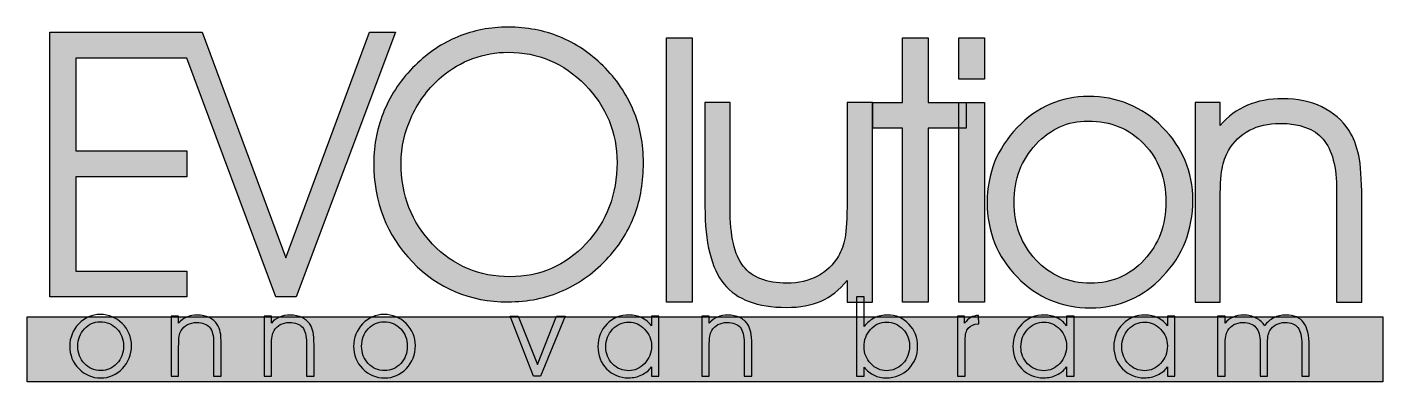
# Model space of a CAD drawing. Extents: x 65 to 355, y 40 to 244.
# Drawn here: x 303.1 to 354.6, y 41.2 to 54.7 of the extents above; entities that cross this region are included whole.
import ezdxf

# ---------------------------------------------------------------- set-up
doc = ezdxf.new("R2010")
doc.units = 0
doc.header["$MEASUREMENT"] = 0
doc.layers.add('EVOLUTION_GRAPHICS', color=7, linetype='CONTINUOUS')

# ---------------------------------------------------------------- blocks, each defined once
blk = doc.blocks.new('BLOCK_5')
at = {"layer": 'EVOLUTION_GRAPHICS'}
h = blk.add_hatch(color=2, dxfattribs=at)
h.dxf.hatch_style = 2
edge = h.paths.add_edge_path()
edge.add_spline(control_points=[(316.234, 49.551), (316.234, 50.249), (316.368, 50.915), (316.637, 51.548), (316.906, 52.181), (317.295, 52.748), (317.806, 53.249), (318.297, 53.73), (318.838, 54.093), (319.428, 54.337), (320.019, 54.58), (320.658, 54.702), (321.347, 54.702), (322.05, 54.702), (322.701, 54.579), (323.301, 54.333), (323.901, 54.087), (324.449, 53.721), (324.945, 53.235), (325.455, 52.734), (325.839, 52.175), (326.096, 51.555), (326.354, 50.935), (326.482, 50.267), (326.482, 49.551), (326.482, 48.839), (326.371, 48.187), (326.151, 47.592), (325.93, 46.998), (325.6, 46.457), (325.159, 45.971), (324.649, 45.411), (324.072, 44.988), (323.429, 44.704), (322.785, 44.42), (322.087, 44.277), (321.333, 44.277), (319.891, 44.277), (318.681, 44.783), (317.702, 45.795), (316.723, 46.807), (316.234, 48.059), (316.234, 49.551)], knot_values=[0, 0, 0, 0, 1, 1, 1, 2, 2, 2, 3, 3, 3, 4, 4, 4, 5, 5, 5, 6, 6, 6, 7, 7, 7, 8, 8, 8, 9, 9, 9, 10, 10, 10, 11, 11, 11, 12, 12, 12, 13, 13, 13, 14, 14, 14, 14], degree=3, periodic=1)
edge = h.paths.add_edge_path()
edge.add_spline(control_points=[(317.274, 49.541), (317.274, 48.32), (317.672, 47.296), (318.467, 46.469), (319.262, 45.643), (320.243, 45.229), (321.41, 45.229), (322.549, 45.229), (323.512, 45.648), (324.298, 46.483), (325.084, 47.319), (325.477, 48.347), (325.477, 49.568), (325.477, 50.707), (325.072, 51.689), (324.263, 52.513), (323.455, 53.337), (322.481, 53.749), (321.341, 53.749), (320.877, 53.749), (320.43, 53.67), (320, 53.512), (319.571, 53.354), (319.175, 53.12), (318.812, 52.812), (318.333, 52.408), (317.958, 51.915), (317.685, 51.332), (317.411, 50.748), (317.274, 50.152), (317.274, 49.541)], knot_values=[0, 0, 0, 0, 1, 1, 1, 2, 2, 2, 3, 3, 3, 4, 4, 4, 5, 5, 5, 6, 6, 6, 7, 7, 7, 8, 8, 8, 9, 9, 9, 10, 10, 10, 10], degree=3, periodic=1)
h = blk.add_hatch(color=2, dxfattribs=at)
h.dxf.hatch_style = 2
h.paths.add_polyline_path([(309.135, 53.52), (304.919, 53.52), (304.919, 50.01), (309.135, 50.01), (309.135, 49.022), (304.919, 49.022), (304.919, 45.441), (309.135, 45.441), (309.135, 44.471), (303.931, 44.471), (303.931, 54.508), (309.135, 54.508)])
h = blk.add_hatch(color=2, dxfattribs=at)
h.dxf.hatch_style = 2
h.paths.add_polyline_path([(309.135, 54.508), (309.722, 54.508), (312.891, 45.953), (316.079, 54.508), (317.064, 54.508), (313.289, 44.471), (312.514, 44.471), (309.135, 53.52)])
for points in [[(309.135, 53.52), (304.919, 53.52), (304.919, 50.01), (309.135, 50.01), (309.135, 49.022), (304.919, 49.022), (304.919, 45.441), (309.135, 45.441), (309.135, 44.471), (303.931, 44.471), (303.931, 54.508), (309.135, 54.508)], [(309.135, 54.508), (309.722, 54.508), (312.891, 45.953), (316.079, 54.508), (317.064, 54.508), (313.289, 44.471), (312.514, 44.471), (309.135, 53.52)]]:
    blk.add_lwpolyline(points, dxfattribs=at)
for points, knots in [([(316.234, 49.551), (316.234, 50.249), (316.368, 50.915), (316.637, 51.548), (316.906, 52.181), (317.295, 52.748), (317.806, 53.249), (318.297, 53.73), (318.838, 54.093), (319.428, 54.337), (320.019, 54.58), (320.658, 54.702), (321.347, 54.702), (322.05, 54.702), (322.701, 54.579), (323.301, 54.333), (323.901, 54.087), (324.449, 53.721), (324.945, 53.235), (325.455, 52.734), (325.839, 52.175), (326.096, 51.555), (326.354, 50.935), (326.482, 50.267), (326.482, 49.551), (326.482, 48.839), (326.371, 48.187), (326.151, 47.592), (325.93, 46.998), (325.6, 46.457), (325.159, 45.971), (324.649, 45.411), (324.072, 44.988), (323.429, 44.704), (322.785, 44.42), (322.087, 44.277), (321.333, 44.277), (319.891, 44.277), (318.681, 44.783), (317.702, 45.795), (316.723, 46.807), (316.234, 48.059), (316.234, 49.551)], [0, 0, 0, 0, 1, 1, 1, 2, 2, 2, 3, 3, 3, 4, 4, 4, 5, 5, 5, 6, 6, 6, 7, 7, 7, 8, 8, 8, 9, 9, 9, 10, 10, 10, 11, 11, 11, 12, 12, 12, 13, 13, 13, 14, 14, 14, 14]), ([(317.274, 49.541), (317.274, 48.32), (317.672, 47.296), (318.467, 46.469), (319.262, 45.643), (320.243, 45.229), (321.41, 45.229), (322.549, 45.229), (323.512, 45.648), (324.298, 46.483), (325.084, 47.319), (325.477, 48.347), (325.477, 49.568), (325.477, 50.707), (325.072, 51.689), (324.263, 52.513), (323.455, 53.337), (322.481, 53.749), (321.341, 53.749), (320.877, 53.749), (320.43, 53.67), (320, 53.512), (319.571, 53.354), (319.175, 53.12), (318.812, 52.812), (318.333, 52.408), (317.958, 51.915), (317.685, 51.332), (317.411, 50.748), (317.274, 50.152), (317.274, 49.541)], [0, 0, 0, 0, 1, 1, 1, 2, 2, 2, 3, 3, 3, 4, 4, 4, 5, 5, 5, 6, 6, 6, 7, 7, 7, 8, 8, 8, 9, 9, 9, 10, 10, 10, 10])]:
    blk.add_open_spline(points, degree=3, knots=knots, dxfattribs=at)
blk = doc.blocks.new('BLOCK_6')
at = {"layer": 'EVOLUTION_GRAPHICS'}
h = blk.add_hatch(color=2, dxfattribs=at)
h.dxf.hatch_style = 2
h.paths.add_polyline_path([(327.356, 44.259), (327.356, 54.296), (328.326, 54.296), (328.326, 44.259)])
h = blk.add_hatch(color=2, dxfattribs=at)
h.dxf.hatch_style = 2
h.paths.add_polyline_path([(336.323, 44.259), (336.323, 50.874), (335.195, 50.874), (335.195, 51.844), (336.323, 51.844), (336.323, 54.296), (337.294, 54.296), (337.294, 51.844), (338.74, 51.844), (338.74, 50.874), (337.294, 50.874), (337.294, 44.259)])
h = blk.add_hatch(color=2, dxfattribs=at)
h.dxf.hatch_style = 2
h.paths.add_polyline_path([(339.434, 52.726), (338.464, 52.726), (338.464, 54.296), (339.434, 54.296)])
h.paths.add_polyline_path([(338.464, 44.259), (338.464, 51.844), (339.434, 51.844), (339.434, 44.259)])
h = blk.add_hatch(color=2, dxfattribs=at)
h.dxf.hatch_style = 2
edge = h.paths.add_edge_path()
edge.add_spline(control_points=[(339.538, 48.04), (339.538, 49.15), (339.919, 50.1), (340.681, 50.89), (341.443, 51.679), (342.345, 52.074), (343.387, 52.074), (344.484, 52.074), (345.419, 51.686), (346.192, 50.911), (346.966, 50.135), (347.352, 49.21), (347.352, 48.137), (347.352, 47.007), (346.974, 46.044), (346.216, 45.245), (345.459, 44.447), (344.542, 44.048), (343.463, 44.048), (342.366, 44.048), (341.437, 44.439), (340.678, 45.221), (339.918, 46.004), (339.538, 46.943), (339.538, 48.04)], knot_values=[0, 0, 0, 0, 1, 1, 1, 2, 2, 2, 3, 3, 3, 4, 4, 4, 5, 5, 5, 6, 6, 6, 7, 7, 7, 8, 8, 8, 8], degree=3, periodic=1)
edge = h.paths.add_edge_path()
edge.add_spline(control_points=[(340.561, 48.058), (340.561, 47.186), (340.839, 46.456), (341.393, 45.867), (341.948, 45.278), (342.637, 44.983), (343.463, 44.983), (344.274, 44.983), (344.954, 45.278), (345.504, 45.867), (346.055, 46.456), (346.329, 47.191), (346.329, 48.071), (346.329, 48.965), (346.051, 49.7), (345.494, 50.275), (344.937, 50.851), (344.23, 51.139), (343.373, 51.139), (342.603, 51.139), (341.942, 50.843), (341.39, 50.251), (340.837, 49.66), (340.561, 48.928), (340.561, 48.058)], knot_values=[0, 0, 0, 0, 1, 1, 1, 2, 2, 2, 3, 3, 3, 4, 4, 4, 5, 5, 5, 6, 6, 6, 7, 7, 7, 8, 8, 8, 8], degree=3, periodic=1)
h = blk.add_hatch(color=2, dxfattribs=at)
h.dxf.hatch_style = 2
edge = h.paths.add_edge_path()
edge.add_spline(control_points=[(328.819, 51.844), (328.819, 51.844), (329.771, 51.844), (329.771, 51.844), (329.771, 51.844), (329.771, 47.821), (329.771, 47.821), (329.771, 46.787), (329.939, 46.056), (330.275, 45.627), (330.612, 45.198), (331.164, 44.983), (331.935, 44.983), (332.372, 44.983), (332.757, 45.071), (333.089, 45.248), (333.421, 45.425), (333.688, 45.681), (333.891, 46.016), (334.006, 46.213), (334.089, 46.446), (334.139, 46.715), (334.19, 46.984), (334.216, 47.451), (334.216, 48.117), (334.216, 48.117), (334.216, 51.844), (334.216, 51.844), (334.216, 51.844), (335.186, 51.844), (335.186, 51.844), (335.186, 51.844), (335.186, 44.259), (335.186, 44.259), (335.186, 44.259), (334.216, 44.259), (334.216, 44.259), (334.216, 44.259), (334.216, 45.086), (334.216, 45.086), (333.921, 44.727), (333.592, 44.468), (333.229, 44.306), (332.865, 44.146), (332.426, 44.066), (331.91, 44.066), (330.815, 44.066), (330.026, 44.36), (329.543, 44.951), (329.06, 45.541), (328.819, 46.521), (328.819, 47.89), (328.819, 47.89), (328.819, 51.844), (328.819, 51.844)], knot_values=[0, 0, 0, 0, 1, 1, 1, 2, 2, 2, 3, 3, 3, 4, 4, 4, 5, 5, 5, 6, 6, 6, 7, 7, 7, 8, 8, 8, 9, 9, 9, 10, 10, 10, 11, 11, 11, 12, 12, 12, 13, 13, 13, 14, 14, 14, 15, 15, 15, 16, 16, 16, 17, 17, 17, 18, 18, 18, 18], degree=3, periodic=1)
h = blk.add_hatch(color=2, dxfattribs=at)
h.dxf.hatch_style = 2
edge = h.paths.add_edge_path()
edge.add_spline(control_points=[(347.437, 51.844), (347.437, 51.844), (348.389, 51.844), (348.389, 51.844), (348.389, 51.844), (348.389, 50.967), (348.389, 50.967), (348.687, 51.314), (349.032, 51.57), (349.425, 51.736), (349.816, 51.902), (350.265, 51.985), (350.77, 51.985), (351.324, 51.985), (351.819, 51.882), (352.252, 51.675), (352.685, 51.469), (353.028, 51.172), (353.281, 50.786), (353.455, 50.515), (353.579, 50.197), (353.655, 49.832), (353.731, 49.466), (353.769, 48.928), (353.769, 48.216), (353.769, 48.216), (353.769, 44.259), (353.769, 44.259), (353.769, 44.259), (352.816, 44.259), (352.816, 44.259), (352.816, 44.259), (352.816, 48.498), (352.816, 48.498), (352.816, 49.392), (352.645, 50.041), (352.303, 50.445), (351.962, 50.849), (351.415, 51.05), (350.661, 51.05), (350.22, 51.05), (349.834, 50.962), (349.5, 50.786), (349.168, 50.609), (348.905, 50.356), (348.713, 50.025), (348.593, 49.819), (348.509, 49.584), (348.461, 49.32), (348.413, 49.056), (348.389, 48.596), (348.389, 47.941), (348.389, 47.941), (348.389, 44.259), (348.389, 44.259), (348.389, 44.259), (347.437, 44.259), (347.437, 44.259), (347.437, 44.259), (347.437, 51.844), (347.437, 51.844)], knot_values=[0, 0, 0, 0, 1, 1, 1, 2, 2, 2, 3, 3, 3, 4, 4, 4, 5, 5, 5, 6, 6, 6, 7, 7, 7, 8, 8, 8, 9, 9, 9, 10, 10, 10, 11, 11, 11, 12, 12, 12, 13, 13, 13, 14, 14, 14, 15, 15, 15, 16, 16, 16, 17, 17, 17, 18, 18, 18, 19, 19, 19, 20, 20, 20, 20], degree=3, periodic=1)
for points in [[(327.356, 44.259), (327.356, 54.296), (328.326, 54.296), (328.326, 44.259), (327.356, 44.259)], [(336.323, 44.259), (336.323, 50.874), (335.195, 50.874), (335.195, 51.844), (336.323, 51.844), (336.323, 54.296), (337.294, 54.296), (337.294, 51.844), (338.74, 51.844), (338.74, 50.874), (337.294, 50.874), (337.294, 44.259), (336.323, 44.259)], [(339.434, 52.726), (338.464, 52.726), (338.464, 54.296), (339.434, 54.296), (339.434, 52.726)], [(338.464, 44.259), (338.464, 51.844), (339.434, 51.844), (339.434, 44.259), (338.464, 44.259)]]:
    blk.add_lwpolyline(points, dxfattribs=at)
for points, knots in [([(339.538, 48.04), (339.538, 49.15), (339.919, 50.1), (340.681, 50.89), (341.443, 51.679), (342.345, 52.074), (343.387, 52.074), (344.484, 52.074), (345.419, 51.686), (346.192, 50.911), (346.966, 50.135), (347.352, 49.21), (347.352, 48.137), (347.352, 47.007), (346.974, 46.044), (346.216, 45.245), (345.459, 44.447), (344.542, 44.048), (343.463, 44.048), (342.366, 44.048), (341.437, 44.439), (340.678, 45.221), (339.918, 46.004), (339.538, 46.943), (339.538, 48.04)], [0, 0, 0, 0, 1, 1, 1, 2, 2, 2, 3, 3, 3, 4, 4, 4, 5, 5, 5, 6, 6, 6, 7, 7, 7, 8, 8, 8, 8]), ([(328.819, 51.844), (328.819, 51.844), (329.771, 51.844), (329.771, 51.844), (329.771, 51.844), (329.771, 47.821), (329.771, 47.821), (329.771, 46.787), (329.939, 46.056), (330.275, 45.627), (330.612, 45.198), (331.164, 44.983), (331.935, 44.983), (332.372, 44.983), (332.757, 45.071), (333.089, 45.248), (333.421, 45.425), (333.688, 45.681), (333.891, 46.016), (334.006, 46.213), (334.089, 46.446), (334.139, 46.715), (334.19, 46.984), (334.216, 47.451), (334.216, 48.117), (334.216, 48.117), (334.216, 51.844), (334.216, 51.844), (334.216, 51.844), (335.186, 51.844), (335.186, 51.844), (335.186, 51.844), (335.186, 44.259), (335.186, 44.259), (335.186, 44.259), (334.216, 44.259), (334.216, 44.259), (334.216, 44.259), (334.216, 45.086), (334.216, 45.086), (333.921, 44.727), (333.592, 44.468), (333.229, 44.306), (332.865, 44.146), (332.426, 44.066), (331.91, 44.066), (330.815, 44.066), (330.026, 44.36), (329.543, 44.951), (329.06, 45.541), (328.819, 46.521), (328.819, 47.89), (328.819, 47.89), (328.819, 51.844), (328.819, 51.844)], [0, 0, 0, 0, 1, 1, 1, 2, 2, 2, 3, 3, 3, 4, 4, 4, 5, 5, 5, 6, 6, 6, 7, 7, 7, 8, 8, 8, 9, 9, 9, 10, 10, 10, 11, 11, 11, 12, 12, 12, 13, 13, 13, 14, 14, 14, 15, 15, 15, 16, 16, 16, 17, 17, 17, 18, 18, 18, 18]), ([(347.437, 51.844), (347.437, 51.844), (348.389, 51.844), (348.389, 51.844), (348.389, 51.844), (348.389, 50.967), (348.389, 50.967), (348.687, 51.314), (349.032, 51.57), (349.425, 51.736), (349.816, 51.902), (350.265, 51.985), (350.77, 51.985), (351.324, 51.985), (351.819, 51.882), (352.252, 51.675), (352.685, 51.469), (353.028, 51.172), (353.281, 50.786), (353.455, 50.515), (353.579, 50.197), (353.655, 49.832), (353.731, 49.466), (353.769, 48.928), (353.769, 48.216), (353.769, 48.216), (353.769, 44.259), (353.769, 44.259), (353.769, 44.259), (352.816, 44.259), (352.816, 44.259), (352.816, 44.259), (352.816, 48.498), (352.816, 48.498), (352.816, 49.392), (352.645, 50.041), (352.303, 50.445), (351.962, 50.849), (351.415, 51.05), (350.661, 51.05), (350.22, 51.05), (349.834, 50.962), (349.5, 50.786), (349.168, 50.609), (348.905, 50.356), (348.713, 50.025), (348.593, 49.819), (348.509, 49.584), (348.461, 49.32), (348.413, 49.056), (348.389, 48.596), (348.389, 47.941), (348.389, 47.941), (348.389, 44.259), (348.389, 44.259), (348.389, 44.259), (347.437, 44.259), (347.437, 44.259), (347.437, 44.259), (347.437, 51.844), (347.437, 51.844)], [0, 0, 0, 0, 1, 1, 1, 2, 2, 2, 3, 3, 3, 4, 4, 4, 5, 5, 5, 6, 6, 6, 7, 7, 7, 8, 8, 8, 9, 9, 9, 10, 10, 10, 11, 11, 11, 12, 12, 12, 13, 13, 13, 14, 14, 14, 15, 15, 15, 16, 16, 16, 17, 17, 17, 18, 18, 18, 19, 19, 19, 20, 20, 20, 20]), ([(340.561, 48.058), (340.561, 47.186), (340.839, 46.456), (341.393, 45.867), (341.948, 45.278), (342.637, 44.983), (343.463, 44.983), (344.274, 44.983), (344.954, 45.278), (345.504, 45.867), (346.055, 46.456), (346.329, 47.191), (346.329, 48.071), (346.329, 48.965), (346.051, 49.7), (345.494, 50.275), (344.937, 50.851), (344.23, 51.139), (343.373, 51.139), (342.603, 51.139), (341.942, 50.843), (341.39, 50.251), (340.837, 49.66), (340.561, 48.928), (340.561, 48.058)], [0, 0, 0, 0, 1, 1, 1, 2, 2, 2, 3, 3, 3, 4, 4, 4, 5, 5, 5, 6, 6, 6, 7, 7, 7, 8, 8, 8, 8])]:
    blk.add_open_spline(points, degree=3, knots=knots, dxfattribs=at)
blk = doc.blocks.new('BLOCK_7')
at = {"layer": 'EVOLUTION_GRAPHICS'}
blk.add_lwpolyline([(322.57, 41.453), (322.304, 41.453), (321.415, 43.727), (321.723, 43.727), (322.451, 41.893), (323.184, 43.727), (323.501, 43.727), (322.57, 41.453)], dxfattribs=at)
for points, knots in [([(334.861, 44.462), (334.861, 44.462), (334.861, 43.514), (334.861, 43.514), (334.861, 43.514), (334.861, 43.344), (334.861, 43.344), (334.984, 43.492), (335.118, 43.6), (335.264, 43.671), (335.41, 43.741), (335.573, 43.776), (335.754, 43.776), (336.074, 43.776), (336.344, 43.661), (336.565, 43.431), (336.786, 43.201), (336.897, 42.921), (336.897, 42.592), (336.897, 42.251), (336.784, 41.966), (336.558, 41.737), (336.332, 41.508), (336.048, 41.393), (335.706, 41.393), (335.538, 41.393), (335.384, 41.426), (335.244, 41.493), (335.104, 41.56), (334.977, 41.661), (334.861, 41.796), (334.861, 41.796), (334.861, 41.453), (334.861, 41.453), (334.861, 41.453), (334.574, 41.453), (334.574, 41.453), (334.574, 41.453), (334.574, 44.462), (334.574, 44.462), (334.574, 44.462), (334.861, 44.462), (334.861, 44.462)], [0, 0, 0, 0, 1, 1, 1, 2, 2, 2, 3, 3, 3, 4, 4, 4, 5, 5, 5, 6, 6, 6, 7, 7, 7, 8, 8, 8, 9, 9, 9, 10, 10, 10, 11, 11, 11, 12, 12, 12, 13, 13, 13, 14, 14, 14, 14]), ([(304.686, 42.588), (304.686, 42.921), (304.801, 43.206), (305.029, 43.443), (305.258, 43.68), (305.529, 43.799), (305.842, 43.799), (306.171, 43.799), (306.452, 43.682), (306.684, 43.45), (306.916, 43.217), (307.032, 42.939), (307.032, 42.617), (307.032, 42.278), (306.919, 41.988), (306.691, 41.748), (306.464, 41.509), (306.188, 41.389), (305.865, 41.389), (305.535, 41.389), (305.256, 41.506), (305.028, 41.741), (304.8, 41.976), (304.686, 42.258), (304.686, 42.588)], [0, 0, 0, 0, 1, 1, 1, 2, 2, 2, 3, 3, 3, 4, 4, 4, 5, 5, 5, 6, 6, 6, 7, 7, 7, 8, 8, 8, 8]), ([(315.469, 42.588), (315.469, 42.921), (315.584, 43.206), (315.813, 43.443), (316.041, 43.68), (316.312, 43.799), (316.625, 43.799), (316.954, 43.799), (317.235, 43.682), (317.467, 43.45), (317.699, 43.217), (317.816, 42.939), (317.816, 42.617), (317.816, 42.278), (317.702, 41.988), (317.475, 41.748), (317.247, 41.509), (316.972, 41.389), (316.648, 41.389), (316.318, 41.389), (316.04, 41.506), (315.812, 41.741), (315.583, 41.976), (315.469, 42.258), (315.469, 42.588)], [0, 0, 0, 0, 1, 1, 1, 2, 2, 2, 3, 3, 3, 4, 4, 4, 5, 5, 5, 6, 6, 6, 7, 7, 7, 8, 8, 8, 8]), ([(304.992, 42.592), (304.992, 42.33), (305.076, 42.11), (305.242, 41.933), (305.409, 41.756), (305.616, 41.668), (305.865, 41.668), (306.108, 41.668), (306.313, 41.756), (306.478, 41.933), (306.644, 42.11), (306.726, 42.331), (306.726, 42.596), (306.726, 42.865), (306.643, 43.085), (306.475, 43.258), (306.308, 43.431), (306.095, 43.518), (305.838, 43.518), (305.606, 43.518), (305.407, 43.429), (305.241, 43.251), (305.075, 43.073), (304.992, 42.854), (304.992, 42.592)], [0, 0, 0, 0, 1, 1, 1, 2, 2, 2, 3, 3, 3, 4, 4, 4, 5, 5, 5, 6, 6, 6, 7, 7, 7, 8, 8, 8, 8]), ([(308.54, 43.727), (308.54, 43.727), (308.823, 43.727), (308.823, 43.727), (308.823, 43.727), (308.823, 43.468), (308.823, 43.468), (308.912, 43.572), (309.016, 43.648), (309.134, 43.698), (309.252, 43.747), (309.386, 43.772), (309.538, 43.772), (309.705, 43.772), (309.853, 43.741), (309.983, 43.679), (310.114, 43.617), (310.217, 43.528), (310.293, 43.412), (310.345, 43.331), (310.382, 43.236), (310.405, 43.126), (310.428, 43.016), (310.439, 42.855), (310.439, 42.641), (310.439, 42.641), (310.439, 41.453), (310.439, 41.453), (310.439, 41.453), (310.152, 41.453), (310.152, 41.453), (310.152, 41.453), (310.152, 42.726), (310.152, 42.726), (310.152, 42.995), (310.101, 43.19), (309.998, 43.311), (309.895, 43.432), (309.731, 43.493), (309.505, 43.493), (309.373, 43.493), (309.257, 43.466), (309.157, 43.413), (309.057, 43.36), (308.978, 43.284), (308.92, 43.185), (308.884, 43.123), (308.859, 43.052), (308.845, 42.973), (308.83, 42.894), (308.823, 42.756), (308.823, 42.559), (308.823, 42.559), (308.823, 41.453), (308.823, 41.453), (308.823, 41.453), (308.54, 41.453), (308.54, 41.453), (308.54, 41.453), (308.54, 43.727), (308.54, 43.727)], [0, 0, 0, 0, 1, 1, 1, 2, 2, 2, 3, 3, 3, 4, 4, 4, 5, 5, 5, 6, 6, 6, 7, 7, 7, 8, 8, 8, 9, 9, 9, 10, 10, 10, 11, 11, 11, 12, 12, 12, 13, 13, 13, 14, 14, 14, 15, 15, 15, 16, 16, 16, 17, 17, 17, 18, 18, 18, 19, 19, 19, 20, 20, 20, 20]), ([(312.066, 43.727), (312.066, 43.727), (312.35, 43.727), (312.35, 43.727), (312.35, 43.727), (312.35, 43.468), (312.35, 43.468), (312.439, 43.572), (312.543, 43.648), (312.661, 43.698), (312.778, 43.747), (312.913, 43.772), (313.065, 43.772), (313.232, 43.772), (313.38, 43.741), (313.51, 43.679), (313.64, 43.617), (313.743, 43.528), (313.819, 43.412), (313.872, 43.331), (313.909, 43.236), (313.932, 43.126), (313.955, 43.016), (313.966, 42.855), (313.966, 42.641), (313.966, 42.641), (313.966, 41.453), (313.966, 41.453), (313.966, 41.453), (313.679, 41.453), (313.679, 41.453), (313.679, 41.453), (313.679, 42.726), (313.679, 42.726), (313.679, 42.995), (313.627, 43.19), (313.525, 43.311), (313.422, 43.432), (313.258, 43.493), (313.032, 43.493), (312.899, 43.493), (312.783, 43.466), (312.683, 43.413), (312.584, 43.36), (312.505, 43.284), (312.447, 43.185), (312.411, 43.123), (312.386, 43.052), (312.371, 42.973), (312.357, 42.894), (312.35, 42.756), (312.35, 42.559), (312.35, 42.559), (312.35, 41.453), (312.35, 41.453), (312.35, 41.453), (312.066, 41.453), (312.066, 41.453), (312.066, 41.453), (312.066, 43.727), (312.066, 43.727)], [0, 0, 0, 0, 1, 1, 1, 2, 2, 2, 3, 3, 3, 4, 4, 4, 5, 5, 5, 6, 6, 6, 7, 7, 7, 8, 8, 8, 9, 9, 9, 10, 10, 10, 11, 11, 11, 12, 12, 12, 13, 13, 13, 14, 14, 14, 15, 15, 15, 16, 16, 16, 17, 17, 17, 18, 18, 18, 19, 19, 19, 20, 20, 20, 20]), ([(315.775, 42.592), (315.775, 42.33), (315.859, 42.11), (316.025, 41.933), (316.192, 41.756), (316.4, 41.668), (316.648, 41.668), (316.892, 41.668), (317.096, 41.756), (317.262, 41.933), (317.427, 42.11), (317.51, 42.331), (317.51, 42.596), (317.51, 42.865), (317.426, 43.085), (317.258, 43.258), (317.091, 43.431), (316.879, 43.518), (316.621, 43.518), (316.389, 43.518), (316.191, 43.429), (316.024, 43.251), (315.858, 43.073), (315.775, 42.854), (315.775, 42.592)], [0, 0, 0, 0, 1, 1, 1, 2, 2, 2, 3, 3, 3, 4, 4, 4, 5, 5, 5, 6, 6, 6, 7, 7, 7, 8, 8, 8, 8]), ([(326.786, 41.812), (326.695, 41.682), (326.572, 41.579), (326.417, 41.504), (326.262, 41.43), (326.094, 41.393), (325.915, 41.393), (325.582, 41.393), (325.304, 41.507), (325.082, 41.735), (324.86, 41.963), (324.75, 42.244), (324.75, 42.579), (324.75, 42.92), (324.863, 43.204), (325.09, 43.433), (325.316, 43.662), (325.6, 43.776), (325.94, 43.776), (326.115, 43.776), (326.276, 43.741), (326.422, 43.67), (326.568, 43.599), (326.689, 43.496), (326.786, 43.363), (326.786, 43.363), (326.786, 43.727), (326.786, 43.727), (326.786, 43.727), (327.071, 43.727), (327.071, 43.727), (327.071, 43.727), (327.071, 41.453), (327.071, 41.453), (327.071, 41.453), (326.786, 41.453), (326.786, 41.453), (326.786, 41.453), (326.786, 41.812), (326.786, 41.812)], [0, 0, 0, 0, 1, 1, 1, 2, 2, 2, 3, 3, 3, 4, 4, 4, 5, 5, 5, 6, 6, 6, 7, 7, 7, 8, 8, 8, 9, 9, 9, 10, 10, 10, 11, 11, 11, 12, 12, 12, 13, 13, 13, 13]), ([(326.786, 42.604), (326.786, 42.845), (326.699, 43.056), (326.527, 43.236), (326.355, 43.415), (326.156, 43.505), (325.932, 43.505), (325.688, 43.505), (325.48, 43.415), (325.309, 43.236), (325.137, 43.056), (325.051, 42.833), (325.051, 42.567), (325.051, 42.313), (325.137, 42.099), (325.308, 41.925), (325.478, 41.751), (325.684, 41.664), (325.924, 41.664), (326.155, 41.664), (326.357, 41.756), (326.528, 41.94), (326.7, 42.124), (326.786, 42.345), (326.786, 42.604)], [0, 0, 0, 0, 1, 1, 1, 2, 2, 2, 3, 3, 3, 4, 4, 4, 5, 5, 5, 6, 6, 6, 7, 7, 7, 8, 8, 8, 8]), ([(328.696, 43.727), (328.696, 43.727), (328.979, 43.727), (328.979, 43.727), (328.979, 43.727), (328.979, 43.468), (328.979, 43.468), (329.069, 43.572), (329.172, 43.648), (329.29, 43.698), (329.408, 43.747), (329.543, 43.772), (329.694, 43.772), (329.861, 43.772), (330.009, 43.741), (330.14, 43.679), (330.27, 43.617), (330.373, 43.528), (330.449, 43.412), (330.501, 43.331), (330.539, 43.236), (330.561, 43.126), (330.584, 43.016), (330.595, 42.855), (330.595, 42.641), (330.595, 42.641), (330.595, 41.453), (330.595, 41.453), (330.595, 41.453), (330.308, 41.453), (330.308, 41.453), (330.308, 41.453), (330.308, 42.726), (330.308, 42.726), (330.308, 42.995), (330.257, 43.19), (330.154, 43.311), (330.052, 43.432), (329.887, 43.493), (329.661, 43.493), (329.529, 43.493), (329.413, 43.466), (329.313, 43.413), (329.213, 43.36), (329.134, 43.284), (329.076, 43.185), (329.04, 43.123), (329.015, 43.052), (329.001, 42.973), (328.986, 42.894), (328.979, 42.756), (328.979, 42.559), (328.979, 42.559), (328.979, 41.453), (328.979, 41.453), (328.979, 41.453), (328.696, 41.453), (328.696, 41.453), (328.696, 41.453), (328.696, 43.727), (328.696, 43.727)], [0, 0, 0, 0, 1, 1, 1, 2, 2, 2, 3, 3, 3, 4, 4, 4, 5, 5, 5, 6, 6, 6, 7, 7, 7, 8, 8, 8, 9, 9, 9, 10, 10, 10, 11, 11, 11, 12, 12, 12, 13, 13, 13, 14, 14, 14, 15, 15, 15, 16, 16, 16, 17, 17, 17, 18, 18, 18, 19, 19, 19, 20, 20, 20, 20]), ([(334.861, 42.567), (334.861, 42.324), (334.947, 42.113), (335.118, 41.933), (335.29, 41.754), (335.487, 41.664), (335.71, 41.664), (335.954, 41.664), (336.162, 41.754), (336.334, 41.934), (336.505, 42.115), (336.591, 42.338), (336.591, 42.604), (336.591, 42.856), (336.506, 43.07), (336.335, 43.244), (336.164, 43.418), (335.959, 43.505), (335.721, 43.505), (335.482, 43.505), (335.279, 43.414), (335.112, 43.233), (334.945, 43.051), (334.861, 42.829), (334.861, 42.567)], [0, 0, 0, 0, 1, 1, 1, 2, 2, 2, 3, 3, 3, 4, 4, 4, 5, 5, 5, 6, 6, 6, 7, 7, 7, 8, 8, 8, 8]), ([(338.704, 41.453), (338.704, 41.453), (338.408, 41.453), (338.408, 41.453), (338.408, 41.453), (338.408, 43.727), (338.408, 43.727), (338.408, 43.727), (338.683, 43.727), (338.683, 43.727), (338.683, 43.727), (338.683, 43.464), (338.683, 43.464), (338.755, 43.565), (338.833, 43.638), (338.918, 43.685), (339.003, 43.732), (339.101, 43.757), (339.214, 43.76), (339.214, 43.76), (339.217, 43.443), (339.217, 43.443), (339.033, 43.427), (338.902, 43.372), (338.823, 43.279), (338.743, 43.186), (338.704, 43.035), (338.704, 42.825), (338.704, 42.825), (338.704, 41.453), (338.704, 41.453)], [0, 0, 0, 0, 1, 1, 1, 2, 2, 2, 3, 3, 3, 4, 4, 4, 5, 5, 5, 6, 6, 6, 7, 7, 7, 8, 8, 8, 9, 9, 9, 10, 10, 10, 10]), ([(342.555, 41.812), (342.464, 41.682), (342.341, 41.579), (342.186, 41.504), (342.031, 41.43), (341.864, 41.393), (341.685, 41.393), (341.351, 41.393), (341.074, 41.507), (340.852, 41.735), (340.63, 41.963), (340.519, 42.244), (340.519, 42.579), (340.519, 42.92), (340.632, 43.204), (340.859, 43.433), (341.086, 43.662), (341.369, 43.776), (341.71, 43.776), (341.885, 43.776), (342.045, 43.741), (342.191, 43.67), (342.337, 43.599), (342.459, 43.496), (342.555, 43.363), (342.555, 43.363), (342.555, 43.727), (342.555, 43.727), (342.555, 43.727), (342.84, 43.727), (342.84, 43.727), (342.84, 43.727), (342.84, 41.453), (342.84, 41.453), (342.84, 41.453), (342.555, 41.453), (342.555, 41.453), (342.555, 41.453), (342.555, 41.812), (342.555, 41.812)], [0, 0, 0, 0, 1, 1, 1, 2, 2, 2, 3, 3, 3, 4, 4, 4, 5, 5, 5, 6, 6, 6, 7, 7, 7, 8, 8, 8, 9, 9, 9, 10, 10, 10, 11, 11, 11, 12, 12, 12, 13, 13, 13, 13]), ([(342.555, 42.604), (342.555, 42.845), (342.469, 43.056), (342.297, 43.236), (342.125, 43.415), (341.926, 43.505), (341.701, 43.505), (341.458, 43.505), (341.25, 43.415), (341.078, 43.236), (340.907, 43.056), (340.821, 42.833), (340.821, 42.567), (340.821, 42.313), (340.906, 42.099), (341.077, 41.925), (341.248, 41.751), (341.453, 41.664), (341.693, 41.664), (341.925, 41.664), (342.126, 41.756), (342.298, 41.94), (342.469, 42.124), (342.555, 42.345), (342.555, 42.604)], [0, 0, 0, 0, 1, 1, 1, 2, 2, 2, 3, 3, 3, 4, 4, 4, 5, 5, 5, 6, 6, 6, 7, 7, 7, 8, 8, 8, 8]), ([(346.386, 41.812), (346.295, 41.682), (346.172, 41.579), (346.017, 41.504), (345.862, 41.43), (345.695, 41.393), (345.516, 41.393), (345.182, 41.393), (344.904, 41.507), (344.682, 41.735), (344.461, 41.963), (344.35, 42.244), (344.35, 42.579), (344.35, 42.92), (344.463, 43.204), (344.69, 43.433), (344.916, 43.662), (345.2, 43.776), (345.54, 43.776), (345.715, 43.776), (345.876, 43.741), (346.022, 43.67), (346.168, 43.599), (346.289, 43.496), (346.386, 43.363), (346.386, 43.363), (346.386, 43.727), (346.386, 43.727), (346.386, 43.727), (346.671, 43.727), (346.671, 43.727), (346.671, 43.727), (346.671, 41.453), (346.671, 41.453), (346.671, 41.453), (346.386, 41.453), (346.386, 41.453), (346.386, 41.453), (346.386, 41.812), (346.386, 41.812)], [0, 0, 0, 0, 1, 1, 1, 2, 2, 2, 3, 3, 3, 4, 4, 4, 5, 5, 5, 6, 6, 6, 7, 7, 7, 8, 8, 8, 9, 9, 9, 10, 10, 10, 11, 11, 11, 12, 12, 12, 13, 13, 13, 13]), ([(346.386, 42.604), (346.386, 42.845), (346.3, 43.056), (346.127, 43.236), (345.955, 43.415), (345.757, 43.505), (345.532, 43.505), (345.288, 43.505), (345.08, 43.415), (344.909, 43.236), (344.737, 43.056), (344.651, 42.833), (344.651, 42.567), (344.651, 42.313), (344.737, 42.099), (344.908, 41.925), (345.079, 41.751), (345.284, 41.664), (345.524, 41.664), (345.755, 41.664), (345.957, 41.756), (346.128, 41.94), (346.3, 42.124), (346.386, 42.345), (346.386, 42.604)], [0, 0, 0, 0, 1, 1, 1, 2, 2, 2, 3, 3, 3, 4, 4, 4, 5, 5, 5, 6, 6, 6, 7, 7, 7, 8, 8, 8, 8]), ([(350.082, 43.371), (350.175, 43.502), (350.289, 43.601), (350.427, 43.67), (350.564, 43.738), (350.717, 43.772), (350.886, 43.772), (351.195, 43.772), (351.42, 43.679), (351.56, 43.494), (351.701, 43.309), (351.771, 43.011), (351.771, 42.6), (351.771, 42.6), (351.771, 41.453), (351.771, 41.453), (351.771, 41.453), (351.492, 41.453), (351.492, 41.453), (351.492, 41.453), (351.492, 42.66), (351.492, 42.66), (351.492, 42.96), (351.442, 43.174), (351.343, 43.302), (351.244, 43.429), (351.082, 43.493), (350.857, 43.493), (350.728, 43.493), (350.614, 43.466), (350.515, 43.413), (350.417, 43.36), (350.339, 43.284), (350.281, 43.185), (350.246, 43.123), (350.222, 43.052), (350.206, 42.973), (350.191, 42.894), (350.184, 42.756), (350.184, 42.559), (350.184, 42.559), (350.184, 41.453), (350.184, 41.453), (350.184, 41.453), (349.909, 41.453), (349.909, 41.453), (349.909, 41.453), (349.909, 42.726), (349.909, 42.726), (349.909, 42.988), (349.856, 43.181), (349.75, 43.306), (349.643, 43.431), (349.481, 43.493), (349.262, 43.493), (349.129, 43.493), (349.013, 43.466), (348.913, 43.413), (348.814, 43.36), (348.735, 43.284), (348.677, 43.185), (348.641, 43.123), (348.616, 43.052), (348.601, 42.973), (348.587, 42.894), (348.58, 42.756), (348.58, 42.559), (348.58, 42.559), (348.58, 41.453), (348.58, 41.453), (348.58, 41.453), (348.292, 41.453), (348.292, 41.453), (348.292, 41.453), (348.292, 43.727), (348.292, 43.727), (348.292, 43.727), (348.58, 43.727), (348.58, 43.727), (348.58, 43.727), (348.58, 43.468), (348.58, 43.468), (348.666, 43.569), (348.769, 43.645), (348.887, 43.696), (349.004, 43.747), (349.138, 43.772), (349.287, 43.772), (349.459, 43.772), (349.616, 43.736), (349.758, 43.663), (349.9, 43.591), (350.008, 43.494), (350.082, 43.371)], [0, 0, 0, 0, 1, 1, 1, 2, 2, 2, 3, 3, 3, 4, 4, 4, 5, 5, 5, 6, 6, 6, 7, 7, 7, 8, 8, 8, 9, 9, 9, 10, 10, 10, 11, 11, 11, 12, 12, 12, 13, 13, 13, 14, 14, 14, 15, 15, 15, 16, 16, 16, 17, 17, 17, 18, 18, 18, 19, 19, 19, 20, 20, 20, 21, 21, 21, 22, 22, 22, 23, 23, 23, 24, 24, 24, 25, 25, 25, 26, 26, 26, 27, 27, 27, 28, 28, 28, 29, 29, 29, 30, 30, 30, 31, 31, 31, 31])]:
    blk.add_open_spline(points, degree=3, knots=knots, dxfattribs=at)

msp = doc.modelspace()

# ---------------------------------------------------------------- hatches: boundary and pattern name
at = {"layer": 'EVOLUTION_GRAPHICS'}
h = msp.add_hatch(color=2, dxfattribs=at)
h.dxf.hatch_style = 2
h.paths.add_polyline_path([(303.067, 43.709), (354.572, 43.709), (354.572, 41.24), (303.067, 41.24)])

# ---------------------------------------------------------------- linework, layer by layer
msp.add_lwpolyline([(303.067, 43.709), (354.572, 43.709), (354.572, 41.24), (303.067, 41.24), (303.067, 43.709)], dxfattribs=at)

# ---------------------------------------------------------------- block references
for name in ['BLOCK_5', 'BLOCK_6', 'BLOCK_7']:
    msp.add_blockref(name, (0, 0), dxfattribs=at)

doc.saveas('drawing.dxf')
